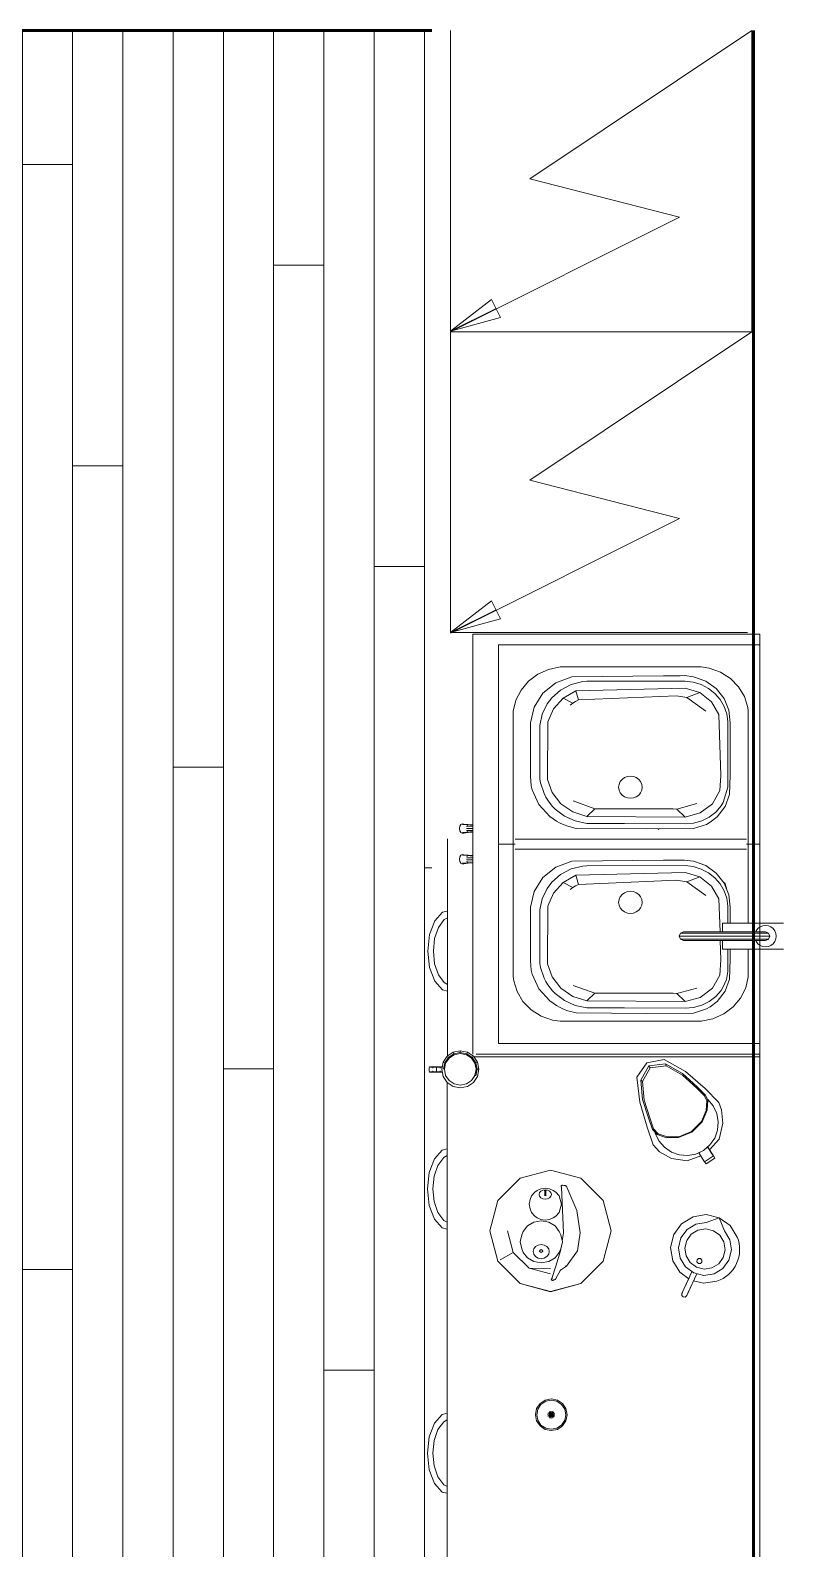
# Model space of a CAD drawing. Header units: millimetres. Extents: x 653176 to 972033, y 753746 to 925850.
# Drawn here: x 776876 to 778375, y 765245 to 768268 of the extents above; entities that cross this region are included whole.
import ezdxf

# ---------------------------------------------------------------- set-up
doc = ezdxf.new("R2010")
doc.units = ezdxf.units.MM
doc.header["$LTSCALE"] = 10
for name, color, linetype, lineweight in [('!обводка помещений', 10, 'Continuous', 20), ('wall', 95, 'Continuous', 60), ('Y-DOOR', 3, 'Continuous', 0)]:
    doc.layers.add(name, color=color, linetype=linetype, lineweight=lineweight)

msp = doc.modelspace()

# ---------------------------------------------------------------- hatches: boundary and pattern name
at = {"layer": 'Y-DOOR', "lineweight": 5}
h = msp.add_hatch(dxfattribs=at)
h.set_pattern_fill('WOODS_BOARD', color=256, scale=100, angle=90, pattern_type=2)
h.set_pattern_definition([(90, (-40, 2e-15), (-100, 6e-15), []), (180, (-40, 2e-15), (-400, -400), [100, -1400]), (180, (-240, 600), (-400, -400), [100, -1400])])
h.paths.add_polyline_path([(776325.4, 770817.6), (768075.7, 770817.6), (768075.4, 762517.6), (768415.4, 762517.6), (768415.4, 762187.6), (772595.4, 762187.6), (772595.4, 762517.6), (773475.4, 762517.6), (773475.4, 762767.6), (773975.4, 762767.6), (773975.4, 762517.6), (777175.4, 762517.6), (777175.4, 762767.6), (777675.4, 762767.6), (777675.4, 768267.6), (776325.4, 768267.6)])
h.paths.add_polyline_path([(770741.4, 769213, -0.058434), (770743.1, 769227.2), (770743.1, 769309), (770877.4, 769309), (770875.2, 769500.6), (773179.9, 769500.6), (773179.9, 769245.3, -0.098279), (773189.2, 769198.5), (773189.2, 768450.5, -0.140371), (773179.9, 768418.1), (773179.9, 768360.5, -0.140371), (773189.2, 768328.1), (773189.2, 767736.5), (773189.2, 767430.5, -0.140371), (773179.9, 767398.1), (773179.9, 767340.5, -0.140371), (773189.2, 767308.1), (773189.2, 766961.3), (773189.2, 766315.4, -0.098279), (773179.9, 766268.6), (773179.9, 766064.6), (772960.1, 766064.6, -0.218972), (772913.6, 766043.2), (772087.5, 766043.2, -0.218972), (772041.1, 766064.6), (771966.6, 766064.6), (771966.6, 766336, -0.054621), (771965.1, 766349.3), (771965.1, 766961.3), (771965.1, 767308.1, -0.054621), (771966.6, 767321.3), (771966.6, 767417.2, -0.054621), (771965.1, 767430.5), (771965.1, 767736.5), (771965.1, 768328.1, -0.054621), (771966.6, 768341.4), (771966.6, 768398.1), (771916.3, 768398.1, -0.13642), (771884.7, 768389.3), (771065.3, 768389.3, -0.13642), (771033.7, 768398.1), (770743.1, 768398.1), (770743.1, 768494.6, -0.058434), (770741.4, 768508.7)], flags=16)
h.paths.add_polyline_path([(771436.4, 767164.2, -1), (770029.2, 767164.2, -1)], flags=16)
h.paths.add_polyline_path([(771948.9, 769409.5, -0.414214), (772010.1, 769470.7), (772913.6, 769470.7, -0.414214), (772974.8, 769409.5), (772974.8, 769332.3, -0.015524), (772974.5, 769320.9, -0.182824), (772921, 769202.5), (772908.5, 769190, 0.198912), (772822, 769225.9), (772003.6, 769225.9, -0.414214), (771948.9, 769292.9)], flags=0)
h.paths.add_polyline_path([(771948.9, 769292.9, -0.05068), (771948.9, 769280.6)], flags=0)
h.paths.add_polyline_path([(773215.4, 769465.7), (773975.4, 769465.7), (773975.4, 766397.6), (773215.4, 766397.6)], flags=16)
h.paths.add_polyline_path([(770200.5, 764788.5), (772998.3, 764788.5), (772998.3, 762838.5), (770200.5, 762838.5)], flags=16)

# ---------------------------------------------------------------- linework, layer by layer
at = {"layer": '!обводка помещений', "lineweight": 13}
for p, q in [((777712.4, 767668.5), (777712.4, 768267.6)), ((777712.4, 767667.6), (778315.4, 767667.6)), ((777712.4, 767068.5), (777712.4, 767667.6)), ((777712.4, 767068.5), (778303.6, 767068.5)), ((777756.9, 767065.3), (778327.8, 767065.3)), ((777756.9, 767065.3), (777756.9, 766229.3)), ((777808.1, 766647.2), (777808.1, 767044.2)), ((777808.1, 767044.2), (777808.1, 766637.2)), ((777808.1, 767044.2), (778327.8, 767044.2)), ((778327.8, 766489.8), (778327.8, 767065.3)), ((778327.8, 763510.1), (778327.8, 767065.3)), ((777867.5, 766971.6), (777886.1, 766985.6)), ((777886.1, 766985.6), (777907.6, 766995.2)), ((777907.6, 766995.2), (777930.9, 767000.1)), ((777953.9, 766980.5), (777922.3, 766968.6)), ((777930.9, 767000.1), (778211.5, 767000.1)), ((778136.3, 766982.7), (777953.9, 766980.5)), ((778169.4, 766982.7), (778136.3, 766982.7)), ((778178.2, 766982.8), (778169.4, 766982.7)), ((778195.7, 766980.7), (778178.2, 766982.8)), ((778220.3, 766971.9), (778195.7, 766980.7)), ((778211.5, 767000.1), (778227.3, 766997.6)), ((778227.3, 766997.6), (778249.7, 766989.8)), ((778249.7, 766989.8), (778269.5, 766977.2)), ((777842.5, 766933.8), (777852.7, 766954)), ((777852.7, 766954), (777867.5, 766971.6)), ((777922.3, 766968.6), (777896.4, 766947.8)), ((777931.5, 766954.2), (777913.9, 766938.9)), ((777952.7, 766965.2), (777931.5, 766954.2)), ((777961.8, 766952.7), (777936.4, 766938.2)), ((777975.9, 766970.9), (777952.7, 766965.2)), ((778179.4, 766958.2), (777961.8, 766952.7)), ((777967.2, 766934.5), (777961.8, 766952.7)), ((777983.9, 766971.7), (777975.9, 766970.9)), ((778179.1, 766971.8), (777983.9, 766971.7)), ((778195.6, 766969.8), (778179.1, 766971.8)), ((778179.4, 766958.2), (778208.4, 766949.3)), ((778208.4, 766949.3), (778182.7, 766939.2)), ((778211.3, 766965), (778195.6, 766969.8)), ((778208.4, 766949.3), (778232, 766930.9)), ((778225.9, 766957.4), (778211.3, 766965)), ((778241.4, 766956.9), (778220.3, 766971.9)), ((778238.6, 766947.5), (778225.9, 766957.4)), ((778257.2, 766937.1), (778241.4, 766956.9)), ((778269.5, 766977.2), (778285.8, 766960.7)), ((778285.8, 766960.7), (778297.5, 766941)), ((777837.3, 766911.8), (777842.5, 766933.8)), ((777878.9, 766920.3), (777871.5, 766889)), ((777896.4, 766947.8), (777878.9, 766920.3)), ((777904.5, 766926.6), (777894.7, 766905.9)), ((777913.9, 766938.9), (777904.5, 766926.6)), ((777936.4, 766938.2), (777917.2, 766916.9)), ((777936.4, 766938.2), (777955.7, 766928)), ((777955.7, 766928), (777950.4, 766924.1)), ((777955.7, 766928), (777961.3, 766931.5)), ((777961.3, 766931.5), (777967.2, 766934.5)), ((778162.4, 766942.6), (777967.2, 766934.5)), ((778182.7, 766939.2), (778162.4, 766942.6)), ((778182.7, 766939.2), (778220.8, 766912.3)), ((778232, 766930.9), (778246.7, 766905.6)), ((778249.1, 766935.4), (778238.6, 766947.5)), ((778257.2, 766921.7), (778249.1, 766935.4)), ((778266.6, 766913.8), (778257.2, 766937.1)), ((778262.3, 766906.9), (778257.2, 766921.7)), ((778297.5, 766941), (778304.1, 766919.3)), ((778304.1, 766919.3), (778305.1, 766911.8)), ((777837.3, 766660.7), (777837.3, 766911.8)), ((777871.5, 766889), (777871.5, 766782.6)), ((777894.7, 766905.9), (777890.4, 766883.5)), ((777906.2, 766891), (777905.2, 766776.3)), ((777917.2, 766916.9), (777906.2, 766891)), ((778246.7, 766905.6), (778250.6, 766783.9)), ((778264.4, 766891.4), (778262.3, 766906.9)), ((778264.3, 766776.7), (778264.4, 766891.4)), ((778268.7, 766889), (778266.6, 766913.8)), ((778268.7, 766784.7), (778268.7, 766889)), ((778305.1, 766911.8), (778305.1, 766647.2)), ((777890.4, 766883.5), (777890.4, 766776.7)), ((777871.5, 766782.6), (777872.7, 766763.3)), ((777890.4, 766776.7), (777891.6, 766769.3)), ((777891.6, 766769.3), (777898.5, 766747.9)), ((777905.2, 766776.3), (777914.8, 766750.2)), ((778050.1, 766771.8), (778047.8, 766766.4)), ((778053.9, 766776.3), (778050.1, 766771.8)), ((778058.7, 766779.8), (778053.9, 766776.3)), ((778064.4, 766782.1), (778058.7, 766779.8)), ((778070.4, 766782.8), (778064.4, 766782.1)), ((778076.5, 766782.1), (778070.4, 766782.8)), ((778082.1, 766779.8), (778076.5, 766782.1)), ((778087, 766776.3), (778082.1, 766779.8)), ((778090.7, 766771.8), (778087, 766776.3)), ((778093, 766766.4), (778090.7, 766771.8)), ((778250.6, 766783.9), (778248.1, 766753.9)), ((778264.6, 766760.8), (778264.3, 766776.7)), ((778267.9, 766745.9), (778268.7, 766784.7)), ((777872.7, 766763.3), (777874.6, 766755.6)), ((777874.6, 766755.6), (777887.9, 766726.5)), ((777898.5, 766747.9), (777901.9, 766741.1)), ((777901.9, 766741.1), (777905.9, 766734.6)), ((777914.8, 766750.2), (777932.2, 766727.9)), ((778047.8, 766766.4), (778047, 766760.7)), ((778047, 766760.7), (778047.8, 766755)), ((778047.8, 766755), (778050.1, 766749.7)), ((778050.1, 766749.7), (778053.9, 766745.1)), ((778053.9, 766745.1), (778058.7, 766741.6)), ((778058.7, 766741.6), (778064.4, 766739.4)), ((778064.4, 766739.4), (778070.4, 766738.6)), ((778070.4, 766738.6), (778076.5, 766739.4)), ((778076.5, 766739.4), (778082.1, 766741.6)), ((778082.1, 766741.6), (778087, 766745.1)), ((778087, 766745.1), (778090.7, 766749.7)), ((778090.7, 766749.7), (778093, 766755)), ((778093.8, 766760.7), (778093, 766766.4)), ((778093, 766755), (778093.8, 766760.7)), ((778248.1, 766753.9), (778233.6, 766727.9)), ((778255.3, 766730.4), (778264.6, 766760.8)), ((778259.1, 766722), (778267.9, 766745.9)), ((777887.9, 766726.5), (777909.8, 766702.5)), ((777905.9, 766734.6), (777910.4, 766728.4)), ((777910.4, 766728.4), (777915.3, 766722.6)), ((777915.3, 766722.6), (777920.7, 766717.1)), ((777920.7, 766717.1), (777939.3, 766703.1)), ((777932.2, 766727.9), (777955.8, 766711.5)), ((777955.8, 766711.5), (777983.5, 766702.5)), ((777999.4, 766717.7), (777956.6, 766733.3)), ((777983.5, 766702.5), (777999.4, 766717.7)), ((777999.4, 766717.7), (778155.4, 766717.7)), ((778155.4, 766717.7), (778162.5, 766717.2)), ((778162.5, 766717.2), (778202.5, 766728.1)), ((778179.6, 766701.2), (778162.5, 766717.2)), ((778209.5, 766709.4), (778179.6, 766701.2)), ((778233.6, 766727.9), (778209.5, 766709.4)), ((778227.3, 766701.1), (778240.3, 766711.2)), ((778240.3, 766711.2), (778251, 766723.5)), ((778243.2, 766701.6), (778259.1, 766722)), ((778251, 766723.5), (778255.3, 766730.4)), ((777730.1, 766678.4), (777730.8, 766683)), ((777730.8, 766673.8), (777730.1, 766678.4)), ((777730.8, 766683), (777732.9, 766686.4)), ((777732.9, 766686.4), (777735.7, 766687.6)), ((777735.7, 766687.6), (777738.8, 766687.4)), ((777745.9, 766685.6), (777736.3, 766686.2)), ((777738.8, 766687.4), (777747.7, 766686.7)), ((777744.1, 766678.4), (777756.9, 766678.4)), ((777744.6, 766682.5), (777745.9, 766685.6)), ((777756.9, 766682), (777744.6, 766682.5)), ((777747.7, 766686.7), (777745.9, 766685.6)), ((777745.9, 766685.6), (777756.9, 766684.7)), ((777747.7, 766686.7), (777756.9, 766685.8)), ((777909.8, 766702.5), (777923.4, 766693.1)), ((777916.7, 766697.7), (777916.8, 766697.6)), ((777923.4, 766693.1), (777930.7, 766689.1)), ((777930.7, 766689.1), (777938.3, 766685.7)), ((777938.3, 766685.7), (777946.2, 766682.8)), ((777939.3, 766703.1), (777960.7, 766693.5)), ((777946.2, 766682.8), (777962.4, 766678.7)), ((777960.7, 766693.5), (777983.9, 766688.6)), ((777962.4, 766678.7), (778103.2, 766677.6)), ((777983.5, 766702.5), (778179.6, 766701.2)), ((777983.9, 766688.6), (778058.4, 766688.6)), ((778058.4, 766688.6), (778179.3, 766688)), ((778103.2, 766677.6), (778196.2, 766678.3)), ((778127.9, 766677.8), (778125.5, 766676.8)), ((778179.3, 766688), (778196.1, 766689.3)), ((778196.1, 766689.3), (778212.3, 766693.7)), ((778196.2, 766678.3), (778221.6, 766686.6)), ((778212.3, 766693.7), (778227.3, 766701.1)), ((778221.6, 766686.6), (778229.4, 766690.9)), ((778229.4, 766690.9), (778243.2, 766701.6)), ((777706.6, 766225.5), (777706.6, 766658.2)), ((777732.9, 766670.5), (777730.8, 766673.8)), ((777735.7, 766669.2), (777732.9, 766670.5)), ((777738.8, 766669.5), (777735.7, 766669.2)), ((777745.9, 766671.3), (777736.3, 766670.7)), ((777747.7, 766670.2), (777738.8, 766669.5)), ((777756.9, 766674.8), (777744.6, 766674.3)), ((777744.6, 766674.3), (777745.9, 766671.3)), ((777745.9, 766671.3), (777756.9, 766672.2)), ((777747.7, 766670.2), (777745.9, 766671.3)), ((777756.9, 766671.1), (777747.7, 766670.2)), ((777808.1, 766657.1), (777808.1, 766250.1)), ((777808.1, 766647.6), (777840.8, 766647.6)), ((777808.1, 766250.1), (777808.1, 766647.6)), ((777837.3, 766647.2), (777837.3, 766660.7)), ((777837.3, 766647.6), (777837.3, 766382.9)), ((777840.8, 766657.1), (778301.6, 766657.1)), ((778301.6, 766647.6), (778305.1, 766647.6)), ((778305.1, 766647.2), (778301.6, 766647.2)), ((778305.1, 766647.6), (778305.1, 766634)), ((778305.1, 766647.2), (778327.8, 766647.2)), ((777730.1, 766617.4), (777730.8, 766622)), ((777730.8, 766612.8), (777730.1, 766617.4)), ((777730.8, 766622), (777732.9, 766625.3)), ((777732.9, 766625.3), (777735.7, 766626.6)), ((777735.7, 766626.6), (777738.8, 766626.3)), ((777745.9, 766624.5), (777736.3, 766625.1)), ((777738.8, 766626.3), (777747.7, 766625.6)), ((777744.1, 766617.4), (777756.9, 766617.4)), ((777744.6, 766621.5), (777745.9, 766624.5)), ((777756.9, 766621), (777744.6, 766621.5)), ((777747.7, 766625.6), (777745.9, 766624.5)), ((777745.9, 766624.5), (777756.9, 766623.7)), ((777747.7, 766625.6), (777756.9, 766624.7)), ((777840.8, 766637.2), (778301.6, 766637.2)), ((778305.1, 766634), (778305.1, 766489.8)), ((777732.9, 766609.4), (777730.8, 766612.8)), ((777735.7, 766608.2), (777732.9, 766609.4)), ((777738.8, 766608.4), (777735.7, 766608.2)), ((777745.9, 766610.3), (777736.3, 766609.6)), ((777747.7, 766609.2), (777738.8, 766608.4)), ((777756.9, 766613.8), (777744.6, 766613.3)), ((777744.6, 766613.3), (777745.9, 766610.3)), ((777745.9, 766610.3), (777756.9, 766611.1)), ((777747.7, 766609.2), (777745.9, 766610.3)), ((777756.9, 766610), (777747.7, 766609.2)), ((777922.3, 766601.3), (777896.4, 766580.6)), ((777931.5, 766587), (777913.9, 766571.6)), ((777953.9, 766613.2), (777922.3, 766601.3)), ((777952.7, 766597.9), (777931.5, 766587)), ((777975.9, 766603.7), (777952.7, 766597.9)), ((778136.3, 766615.4), (777953.9, 766613.2)), ((778179.4, 766591), (777961.8, 766585.4)), ((777983.9, 766604.4), (777975.9, 766603.7)), ((778179.1, 766604.5), (777983.9, 766604.4)), ((778169.4, 766615.4), (778136.3, 766615.4)), ((778178.2, 766615.5), (778169.4, 766615.4)), ((778195.7, 766613.4), (778178.2, 766615.5)), ((778195.6, 766602.5), (778179.1, 766604.5)), ((778179.4, 766591), (778208.4, 766582)), ((778211.3, 766597.7), (778195.6, 766602.5)), ((778220.3, 766604.6), (778195.7, 766613.4)), ((778225.9, 766590.1), (778211.3, 766597.7)), ((778241.4, 766589.7), (778220.3, 766604.6)), ((778238.6, 766580.2), (778225.9, 766590.1)), ((778257.2, 766569.8), (778241.4, 766589.7)), ((777896.4, 766580.6), (777878.9, 766553.1)), ((777904.5, 766559.3), (777894.7, 766538.6)), ((777913.9, 766571.6), (777904.5, 766559.3)), ((777936.4, 766571), (777917.2, 766549.7)), ((777961.8, 766585.4), (777936.4, 766571)), ((777936.4, 766571), (777955.7, 766560.7)), ((777955.7, 766560.7), (777950.4, 766556.8)), ((777955.7, 766560.7), (777961.3, 766564.2)), ((777961.3, 766564.2), (777967.2, 766567.2)), ((777967.2, 766567.2), (777961.8, 766585.4)), ((778162.4, 766575.3), (777967.2, 766567.2)), ((778182.7, 766572), (778162.4, 766575.3)), ((778208.4, 766582), (778182.7, 766572)), ((778182.7, 766572), (778220.8, 766545)), ((778208.4, 766582), (778232, 766563.7)), ((778232, 766563.7), (778246.7, 766538.4)), ((778249.1, 766568.2), (778238.6, 766580.2)), ((778257.2, 766554.4), (778249.1, 766568.2)), ((778256.2, 766571), (778258.2, 766570)), ((778258.2, 766570), (778256.8, 766570.4)), ((778266.6, 766546.5), (778257.2, 766569.8)), ((778258.2, 766570), (778258.7, 766568.6)), ((778258.7, 766568.6), (778260.5, 766563.7)), ((778260.5, 766563.7), (778260.8, 766562.4)), ((778261.9, 766558.2), (778260.8, 766562.4)), ((778260.8, 766562.4), (778261.5, 766559.7)), ((778261.5, 766559.7), (778261.9, 766558.2)), ((777878.9, 766553.1), (777871.5, 766521.8)), ((777894.7, 766538.6), (777890.4, 766516.3)), ((777917.2, 766549.7), (777906.2, 766523.7)), ((778047.8, 766537.1), (778047, 766531.4)), ((778047, 766531.4), (778047.8, 766525.7)), ((778050.1, 766542.5), (778047.8, 766537.1)), ((778047.8, 766525.7), (778050.1, 766520.4)), ((778053.9, 766547), (778050.1, 766542.5)), ((778058.7, 766550.6), (778053.9, 766547)), ((778064.4, 766552.8), (778058.7, 766550.6)), ((778070.4, 766553.5), (778064.4, 766552.8)), ((778076.5, 766552.8), (778070.4, 766553.5)), ((778082.1, 766550.6), (778076.5, 766552.8)), ((778087, 766547), (778082.1, 766550.6)), ((778090.7, 766542.5), (778087, 766547)), ((778093, 766537.1), (778090.7, 766542.5)), ((778090.7, 766520.4), (778093, 766525.7)), ((778093.8, 766531.4), (778093, 766537.1)), ((778093, 766525.7), (778093.8, 766531.4)), ((778246.7, 766538.4), (778248.8, 766472.7)), ((778262.3, 766539.6), (778257.2, 766554.4)), ((778264.4, 766524.1), (778262.3, 766539.6)), ((778268.7, 766521.8), (778266.6, 766546.5)), ((777696.2, 766511.6), (777681.1, 766494.4)), ((777699.5, 766497), (777688.2, 766481.3)), ((777696.2, 766511.6), (777706.6, 766514.2)), ((777706.6, 766500.6), (777699.5, 766497)), ((777871.5, 766521.8), (777871.5, 766415.3)), ((777890.4, 766516.3), (777890.4, 766409.5)), ((777906.2, 766523.7), (777905.2, 766409)), ((778050.1, 766520.4), (778053.9, 766515.8)), ((778053.9, 766515.8), (778058.7, 766512.3)), ((778058.7, 766512.3), (778064.4, 766510.1)), ((778064.4, 766510.1), (778070.4, 766509.3)), ((778070.4, 766509.3), (778076.5, 766510.1)), ((778076.5, 766510.1), (778082.1, 766512.3)), ((778082.1, 766512.3), (778087, 766515.8)), ((778087, 766515.8), (778090.7, 766520.4)), ((778264.4, 766489.8), (778264.4, 766524.1)), ((778268.7, 766489.8), (778268.7, 766521.8)), ((777670.7, 766467.2), (777667, 766434.4)), ((777681.1, 766494.4), (777670.7, 766467.2)), ((777688.2, 766481.3), (777680.8, 766459.5)), ((778170, 766470.2), (778167.5, 766464.1)), ((778170, 766470.2), (778176, 766472.7)), ((778183.1, 766470.2), (778170, 766470.2)), ((778176, 766472.7), (778188.2, 766472.7)), ((778192.9, 766470.2), (778183.1, 766470.2)), ((778188.2, 766472.7), (778197.3, 766472.7)), ((778218.6, 766470.2), (778192.9, 766470.2)), ((778197.3, 766472.7), (778221.3, 766472.7)), ((778233.7, 766470.2), (778218.6, 766470.2)), ((778221.3, 766472.7), (778235.4, 766472.7)), ((778249.6, 766470.2), (778233.7, 766470.2)), ((778235.4, 766472.7), (778250.2, 766472.7)), ((778265.8, 766470.2), (778249.6, 766470.2)), ((778250.2, 766472.7), (778265.3, 766472.7)), ((778253.9, 766489), (778253.9, 766489.8)), ((778253.9, 766489.8), (778375.4, 766489.8)), ((778253.9, 766486.4), (778253.9, 766489)), ((778253.9, 766482.3), (778253.9, 766486.4)), ((778253.9, 766477), (778253.9, 766482.3)), ((778253.9, 766472.7), (778253.9, 766477)), ((778265.3, 766472.7), (778280.1, 766472.7)), ((778281.7, 766470.2), (778265.8, 766470.2)), ((778280.1, 766472.7), (778294.1, 766472.7)), ((778296.8, 766470.2), (778281.7, 766470.2)), ((778294.1, 766472.7), (778307, 766472.7)), ((778310.6, 766470.2), (778296.8, 766470.2)), ((778307, 766472.7), (778318.1, 766472.7)), ((778322.6, 766470.2), (778310.6, 766470.2)), ((778318.1, 766472.7), (778339.4, 766472.7)), ((778320.9, 766474.9), (778320, 766472.7)), ((778324.3, 766479.3), (778320.9, 766474.9)), ((778345.5, 766470.2), (778322.6, 766470.2)), ((778328.7, 766482.7), (778324.3, 766479.3)), ((778333.9, 766484.8), (778328.7, 766482.7)), ((778339.4, 766485.6), (778333.9, 766484.8)), ((778345, 766484.8), (778339.4, 766485.6)), ((778339.4, 766472.7), (778345.5, 766470.2)), ((778339.4, 766472.7), (778342.6, 766471.4)), ((778350.1, 766482.7), (778345, 766484.8)), ((778348, 766464.2), (778345.5, 766470.2)), ((778345.5, 766470.2), (778346.7, 766467.2)), ((778354.6, 766479.3), (778350.1, 766482.7)), ((778358, 766474.9), (778354.6, 766479.3)), ((778360.1, 766469.7), (778358, 766474.9)), ((778360.8, 766464.2), (778360.1, 766469.7)), ((777680.8, 766459.5), (777678.3, 766434.4)), ((778167.5, 766464.1), (778170, 766458.1)), ((778167.5, 766464.1), (778181, 766464.1)), ((778170, 766458.1), (778176, 766455.6)), ((778170, 766458.1), (778183.1, 766458.1)), ((778176, 766455.6), (778197.3, 766455.6)), ((778181, 766464.1), (778191, 766464.1)), ((778183.1, 766458.1), (778192.9, 766458.1)), ((778191, 766464.1), (778217.5, 766464.1)), ((778192.9, 766458.1), (778218.6, 766458.1)), ((778197.3, 766455.6), (778208.5, 766455.6)), ((778208.5, 766455.6), (778235.4, 766455.6)), ((778217.5, 766464.1), (778233, 766464.1)), ((778218.6, 766458.1), (778233.7, 766458.1)), ((778233, 766464.1), (778249.4, 766464.1)), ((778233.7, 766458.1), (778249.6, 766458.1)), ((778235.4, 766455.6), (778250.2, 766455.6)), ((778249.3, 766455.6), (778250.6, 766416.7)), ((778249.4, 766464.1), (778266, 766464.2)), ((778249.6, 766458.1), (778265.8, 766458.1)), ((778250.2, 766455.6), (778265.3, 766455.6)), ((778253.9, 766455.6), (778253.9, 766439.4)), ((778253.9, 766439.4), (778253.9, 766438.5)), ((778253.9, 766438.5), (778375.4, 766438.5)), ((778264.3, 766409.5), (778264.3, 766438.5)), ((778265.3, 766455.6), (778280.1, 766455.6)), ((778265.8, 766458.1), (778281.7, 766458.1)), ((778266, 766464.2), (778282.4, 766464.2)), ((778268.7, 766417.4), (778268.7, 766438.5)), ((778280.1, 766455.6), (778307, 766455.6)), ((778281.7, 766458.1), (778296.8, 766458.1)), ((778282.4, 766464.2), (778298, 766464.2)), ((778296.8, 766458.1), (778310.6, 766458.1)), ((778298, 766464.2), (778312.1, 766464.2)), ((778305.1, 766382.9), (778305.1, 766438.5)), ((778307, 766455.6), (778318.1, 766455.6)), ((778310.6, 766458.1), (778322.6, 766458.1)), ((778312.1, 766464.2), (778324.4, 766464.2)), ((778318.1, 766455.6), (778339.4, 766455.6)), ((778320, 766455.6), (778320.9, 766453.5)), ((778320.9, 766453.5), (778324.3, 766449.1)), ((778322.6, 766458.1), (778345.5, 766458.1)), ((778324.3, 766449.1), (778328.7, 766445.7)), ((778324.4, 766464.2), (778348, 766464.2)), ((778327.8, 766438.5), (778327.8, 766224)), ((778328.7, 766445.7), (778333.9, 766443.5)), ((778333.9, 766443.5), (778339.4, 766442.8)), ((778339.4, 766455.6), (778345.5, 766458.1)), ((778339.4, 766442.8), (778345, 766443.5)), ((778345.5, 766458.1), (778343, 766457.1)), ((778345, 766443.5), (778350.1, 766445.7)), ((778345.5, 766458.1), (778348, 766464.2)), ((778348, 766464.2), (778346.7, 766461)), ((778350.1, 766445.7), (778354.6, 766449.1)), ((778354.6, 766449.1), (778358, 766453.5)), ((778358, 766453.5), (778360.1, 766458.6)), ((778360.1, 766458.6), (778360.8, 766464.2)), ((777667, 766434.4), (777670.7, 766401.5)), ((777678.3, 766434.4), (777680.8, 766409.3)), ((777680.8, 766409.3), (777688.2, 766387.4)), ((777871.5, 766415.3), (777872.7, 766396.1)), ((777890.4, 766409.5), (777891.6, 766402)), ((777905.2, 766409), (777914.8, 766382.9)), ((778250.6, 766416.7), (778248.1, 766386.7)), ((778264.6, 766393.5), (778264.3, 766409.5)), ((778267.9, 766378.7), (778268.7, 766417.4)), ((777670.7, 766401.5), (777681.1, 766374.3)), ((777681.1, 766374.3), (777696.2, 766357.2)), ((777688.2, 766387.4), (777699.5, 766371.8)), ((777837.3, 766382.9), (777838.3, 766375.4)), ((777838.3, 766375.4), (777844.9, 766353.8)), ((777872.7, 766396.1), (777874.6, 766388.3)), ((777874.6, 766388.3), (777887.9, 766359.2)), ((777891.6, 766402), (777898.5, 766380.6)), ((777898.5, 766380.6), (777901.9, 766373.9)), ((777914.8, 766382.9), (777932.2, 766360.7)), ((778248.1, 766386.7), (778233.6, 766360.6)), ((778255.3, 766363.1), (778261.6, 766377.9)), ((778259.1, 766354.7), (778267.9, 766378.7)), ((778261.6, 766377.9), (778264.6, 766393.5)), ((778299.9, 766361), (778305.1, 766382.9)), ((777696.2, 766357.2), (777706.6, 766354.5)), ((777699.5, 766371.8), (777706.6, 766368.2)), ((777844.9, 766353.8), (777856.6, 766334.1)), ((777887.9, 766359.2), (777909.8, 766335.2)), ((777901.9, 766373.9), (777905.9, 766367.4)), ((777905.9, 766367.4), (777910.4, 766361.2)), ((777910.4, 766361.2), (777915.3, 766355.3)), ((777915.3, 766355.3), (777920.7, 766349.8)), ((777920.7, 766349.8), (777939.3, 766335.9)), ((777932.2, 766360.7), (777955.8, 766344.3)), ((777955.8, 766344.3), (777983.5, 766335.2)), ((777999.4, 766350.4), (777956.6, 766366.1)), ((777983.5, 766335.2), (777999.4, 766350.4)), ((777999.4, 766350.4), (778155.4, 766350.4)), ((778155.4, 766350.4), (778162.5, 766349.9)), ((778162.5, 766349.9), (778202.5, 766360.9)), ((778179.6, 766333.9), (778162.5, 766349.9)), ((778233.6, 766360.6), (778209.5, 766342.1)), ((778227.3, 766333.9), (778240.3, 766343.9)), ((778240.3, 766343.9), (778251, 766356.2)), ((778243.2, 766334.3), (778259.1, 766354.7)), ((778251, 766356.2), (778255.3, 766363.1)), ((778289.7, 766340.7), (778299.9, 766361)), ((777856.6, 766334.1), (777872.8, 766317.6)), ((777872.8, 766317.6), (777892.7, 766305)), ((777909.8, 766335.2), (777923.4, 766325.8)), ((777923.4, 766325.8), (777930.7, 766321.8)), ((777930.7, 766321.8), (777938.3, 766318.4)), ((777938.3, 766318.4), (777946.2, 766315.5)), ((777939.3, 766335.9), (777960.7, 766326.2)), ((777946.2, 766315.5), (777962.4, 766311.5)), ((777960.7, 766326.2), (777983.9, 766321.3)), ((777983.5, 766335.2), (778179.6, 766333.9)), ((777983.9, 766321.3), (778058.4, 766321.3)), ((778058.4, 766321.3), (778179.3, 766320.7)), ((778179.3, 766320.7), (778196.1, 766322)), ((778209.5, 766342.1), (778179.6, 766333.9)), ((778196.1, 766322), (778212.3, 766326.4)), ((778196.2, 766311.1), (778221.6, 766319.3)), ((778212.3, 766326.4), (778227.3, 766333.9)), ((778221.6, 766319.3), (778229.4, 766323.7)), ((778229.4, 766323.7), (778243.2, 766334.3)), ((778256.2, 766309.2), (778274.9, 766323.2)), ((778274.9, 766323.2), (778289.7, 766340.7)), ((777892.7, 766305), (777915.1, 766297.1)), ((777915.1, 766297.1), (777930.9, 766294.7)), ((777930.9, 766294.7), (778211.5, 766294.7)), ((777962.4, 766311.5), (778103.2, 766310.3)), ((778103.2, 766310.3), (778196.2, 766311.1)), ((778211.5, 766294.7), (778234.8, 766299.5)), ((778234.8, 766299.5), (778256.2, 766309.2)), ((777697.8, 766213.1), (777705.8, 766225)), ((777705.8, 766225), (777717.8, 766233)), ((777708.1, 766222.8), (777706.9, 766224)), ((777708.1, 766222.8), (777719, 766230.1)), ((777719.8, 766228.1), (777709.5, 766221.3)), ((777717.8, 766233), (777731.9, 766235.8)), ((777719, 766230.1), (777718.3, 766231.6)), ((777719, 766230.1), (777731.9, 766232.6)), ((777731.9, 766230.5), (777719.8, 766228.1)), ((777731.9, 766235.8), (777746, 766233)), ((777731.9, 766232.6), (777731.9, 766234.3)), ((777731.9, 766232.6), (777744.7, 766230.1)), ((777743.9, 766228.1), (777731.9, 766230.5)), ((777754.2, 766221.3), (777743.9, 766228.1)), ((777744.7, 766230.1), (777745.4, 766231.6)), ((777744.7, 766230.1), (777755.7, 766222.8)), ((777746, 766233), (777757.9, 766225)), ((777755.7, 766222.8), (777756.8, 766224)), ((777757.9, 766225), (777765.9, 766213.1)), ((777758.6, 766224), (778327.8, 766224)), ((777763.4, 766229.3), (778327.8, 766229.3)), ((777808.1, 766250.1), (778327.8, 766250.1)), ((777670.1, 766201.4), (777669.9, 766198.8)), ((777669.9, 766198.8), (777670.1, 766196.2)), ((777670.5, 766203.4), (777670.1, 766201.4)), ((777670.1, 766196.2), (777670.5, 766194.2)), ((777671.2, 766204.1), (777670.5, 766203.4)), ((777670.5, 766194.2), (777671.2, 766193.5)), ((777673, 766204.1), (777671.2, 766204.1)), ((777671.2, 766193.5), (777677.8, 766193.5)), ((777672.4, 766203.4), (777677.4, 766203.4)), ((777677.4, 766194.2), (777672.4, 766194.2)), ((777677.8, 766204.1), (777673, 766204.1)), ((777677.4, 766203.4), (777677.2, 766201.4)), ((777677.2, 766196.2), (777677.4, 766194.2)), ((777677.4, 766203.4), (777677.8, 766204.1)), ((777684.3, 766203.4), (777677.4, 766203.4)), ((777677.4, 766194.2), (777684.3, 766194.2)), ((777677.8, 766193.5), (777677.4, 766194.2)), ((777677.8, 766204.1), (777684.3, 766204.1)), ((777684.3, 766193.5), (777677.8, 766193.5)), ((777690.9, 766204.1), (777684.3, 766204.1)), ((777684.3, 766204.1), (777684.3, 766203.4)), ((777684.3, 766203.4), (777691.3, 766203.4)), ((777684.3, 766194.2), (777684.3, 766203.4)), ((777691.3, 766194.2), (777684.3, 766194.2)), ((777684.3, 766194.2), (777684.3, 766193.5)), ((777684.3, 766193.5), (777690.9, 766193.5)), ((777690.9, 766204.1), (777696, 766204.1)), ((777691.3, 766203.4), (777690.9, 766204.1)), ((777690.9, 766193.5), (777691.3, 766194.2)), ((777690.9, 766193.5), (777696.1, 766193.5)), ((777695.9, 766203.4), (777691.3, 766203.4)), ((777691.3, 766203.4), (777691.5, 766201.4)), ((777691.3, 766194.2), (777691.5, 766196.2)), ((777696, 766194.2), (777691.3, 766194.2)), ((777695, 766199), (777697.8, 766213.1)), ((777697.8, 766184.9), (777695, 766199)), ((777695, 766199), (777695.1, 766198.8)), ((777695.1, 766198.8), (777695.3, 766197.7)), ((777695.7, 766202.5), (777695.9, 766203.4)), ((777695.9, 766203.4), (777696, 766203.6)), ((777698.2, 766199), (777700.8, 766211.8)), ((777700.8, 766211.8), (777699.2, 766212.5)), ((777702.7, 766211), (777700.3, 766199)), ((777700.3, 766199), (777702.7, 766186.9)), ((777700.8, 766211.8), (777708.1, 766222.8)), ((777709.5, 766221.3), (777702.7, 766211)), ((777761, 766211), (777754.2, 766221.3)), ((777755.7, 766222.8), (777763, 766211.8)), ((777763.4, 766199), (777761, 766211)), ((777761, 766186.9), (777763.4, 766199)), ((777763, 766211.8), (777764.5, 766212.5)), ((777765.5, 766199), (777763, 766211.8)), ((777763, 766186.1), (777765.5, 766199)), ((777765.5, 766199), (777767.2, 766199)), ((777765.9, 766213.1), (777768.7, 766199)), ((777768.7, 766199), (777765.9, 766184.9)), ((778083.5, 766183.5), (778102.8, 766211.9)), ((778091.1, 766177.3), (778107.1, 766205.9)), ((778109.7, 766202.2), (778094.3, 766174.6)), ((778102.8, 766211.9), (778137.7, 766218.6)), ((778107.1, 766205.9), (778140.4, 766209.8)), ((778107.1, 766205.9), (778109.7, 766202.2)), ((778141.8, 766206), (778109.7, 766202.2)), ((778137.7, 766218.6), (778180.3, 766194.4)), ((778140.4, 766209.8), (778174.2, 766190.7)), ((778140.4, 766209.8), (778141.8, 766206)), ((778174.4, 766187.6), (778141.8, 766206)), ((778219.4, 766160.5), (778180.3, 766194.4)), ((777705.8, 766172.9), (777697.8, 766184.9)), ((777702.7, 766186.9), (777709.5, 766176.6)), ((777717.8, 766164.9), (777705.8, 766172.9)), ((777705.9, 765171.6), (777705.9, 766172.9)), ((777709.5, 766176.6), (777719.8, 766169.8)), ((777731.9, 766162.1), (777717.8, 766164.9)), ((777719.8, 766169.8), (777731.9, 766167.4)), ((777731.9, 766167.4), (777743.9, 766169.8)), ((777746, 766164.9), (777731.9, 766162.1)), ((777743.9, 766169.8), (777754.2, 766176.6)), ((777757.9, 766172.9), (777746, 766164.9)), ((777754.2, 766176.6), (777761, 766186.9)), ((777765.9, 766184.9), (777757.9, 766172.9)), ((778088.9, 766133.9), (778083.5, 766183.5)), ((778094.8, 766138.9), (778091.1, 766177.3)), ((778091.1, 766177.3), (778094.3, 766174.6)), ((778094.3, 766174.6), (778097.9, 766137.6)), ((778174.2, 766190.7), (778202.5, 766164.7)), ((778201.7, 766162.4), (778174.4, 766187.6)), ((778218.2, 766146), (778201.7, 766162.4)), ((778202.5, 766164.7), (778219.7, 766147.6)), ((778088.9, 766133.9), (778103.8, 766083.6)), ((778106.4, 766102.4), (778094.8, 766138.9)), ((778097.9, 766137.6), (778109.1, 766102.4)), ((778222.7, 766136.3), (778218.2, 766146)), ((778246.4, 766133), (778219.4, 766160.5)), ((778219.7, 766147.6), (778224.3, 766137.6)), ((778221.4, 766117.3), (778222.7, 766136.3)), ((778224.3, 766137.6), (778222.9, 766117.8)), ((778224.2, 766139.1), (778223.3, 766139.7)), ((778235, 766126.3), (778224.2, 766139.1)), ((778246.4, 766133), (778251.7, 766118.5)), ((778114.1, 766079.3), (778106.4, 766102.4)), ((778109.1, 766102.4), (778116.5, 766080.2)), ((778211.9, 766094.9), (778221.4, 766117.3)), ((778222.9, 766117.8), (778213.1, 766094.6)), ((778242.2, 766111.2), (778235, 766126.3)), ((778245.3, 766094.7), (778242.2, 766111.2)), ((778251.7, 766118.5), (778254.6, 766091.6)), ((778103.8, 766083.6), (778116, 766048.6)), ((778123.7, 766069.4), (778114.1, 766079.3)), ((778116.5, 766080.2), (778125.8, 766070.6)), ((778119.6, 766073.6), (778120, 766071.7)), ((778192.5, 766073.9), (778166.1, 766063.1)), ((778166.6, 766064.5), (778192, 766074.9)), ((778192, 766074.9), (778211.9, 766094.9)), ((778213.1, 766094.6), (778192.5, 766073.9)), ((778238.3, 766062.2), (778243.9, 766078)), ((778243.9, 766078), (778245.3, 766094.7)), ((778254.6, 766091.6), (778247, 766059.6)), ((778116, 766048.6), (778128.6, 766034.9)), ((778120, 766071.7), (778127.2, 766056.5)), ((778142.1, 766062.8), (778123.7, 766069.4)), ((778125.8, 766070.6), (778143.5, 766064.3)), ((778127.2, 766056.5), (778138.1, 766043.8)), ((778138.1, 766043.8), (778151.9, 766034.2)), ((778166.1, 766063.1), (778142.1, 766062.8)), ((778143.5, 766064.3), (778166.6, 766064.5)), ((778216, 766037.5), (778228.8, 766048.4)), ((778224.2, 766044.1), (778222.4, 766042.9)), ((778232.8, 766030.9), (778224.2, 766044.1)), ((778224.2, 766044.1), (778227.4, 766039.3)), ((778235.7, 766026.5), (778224.2, 766044.1)), ((778247, 766059.6), (778227.9, 766038.5)), ((778228.8, 766048.4), (778238.3, 766062.2)), ((777680.3, 766021), (777670, 765993.7)), ((777695.5, 766038.1), (777680.3, 766021)), ((777698.8, 766023.5), (777687.4, 766007.8)), ((777695.5, 766038.1), (777705.9, 766040.8)), ((777705.9, 766027.1), (777698.8, 766023.5)), ((778128.6, 766034.9), (778151.9, 766021.5)), ((778151.9, 766034.2), (778167.7, 766028.6)), ((778151.9, 766021.5), (778183.4, 766017)), ((778167.7, 766028.6), (778184.4, 766027.3)), ((778183.4, 766017), (778210.5, 766026.7)), ((778184.4, 766027.3), (778200.9, 766030.3)), ((778200.9, 766030.3), (778216, 766037.5)), ((778206.6, 766032.7), (778208.5, 766033.9)), ((778218, 766015), (778206.6, 766032.7)), ((778218, 766015), (778235.7, 766026.5)), ((778220.9, 766010.6), (778218, 766015)), ((778238.5, 766022), (778220.9, 766010.6)), ((778235.7, 766026.5), (778232.8, 766030.9)), ((778234.6, 766028.1), (778235.7, 766026.5)), ((778235.7, 766026.5), (778238.5, 766022)), ((777670, 765993.7), (777666.3, 765960.9)), ((777680.1, 765986), (777677.5, 765960.9)), ((777687.4, 766007.8), (777680.1, 765986)), ((777850.9, 765982.1), (777806.6, 765937.8)), ((777850.9, 765982), (777806.6, 765937.7)), ((777911.4, 765998.3), (777850.9, 765982.1)), ((777911.4, 765998.2), (777850.9, 765982)), ((777971.9, 765982.1), (777911.4, 765998.3)), ((777971.9, 765982), (777911.4, 765998.2)), ((778016.2, 765937.8), (777971.9, 765982.1)), ((778016.2, 765937.7), (777971.9, 765982)), ((777666.3, 765960.9), (777670, 765928)), ((777677.5, 765960.9), (777680.1, 765935.8)), ((777879.9, 765954.4), (777873.5, 765947.1)), ((777884.9, 765957.5), (777879.9, 765954.4)), ((777892.2, 765961.3), (777884.9, 765957.5)), ((777889.6, 765953.5), (777888.6, 765950)), ((777892.2, 765956.5), (777889.6, 765953.5)), ((777900.9, 765962.6), (777892.2, 765961.3)), ((777896.2, 765958.6), (777892.2, 765956.5)), ((777900.9, 765959.3), (777896.2, 765958.6)), ((777899.3, 765957.9), (777899.8, 765958.2)), ((777899.8, 765957.5), (777899.3, 765957.9)), ((777899.3, 765957.9), (777899.8, 765955.6)), ((777899.8, 765958.2), (777900.9, 765958.3)), ((777900.1, 765955.3), (777899.8, 765957.5)), ((777899.8, 765957.5), (777900.9, 765957.4)), ((777899.8, 765955.6), (777900, 765953.5)), ((777900, 765951.4), (777899.8, 765949.6)), ((777900, 765953.5), (777900, 765951.4)), ((777900.3, 765953.1), (777900.1, 765955.3)), ((777900.1, 765949), (777900.3, 765951.1)), ((777900.3, 765951.1), (777900.3, 765953.1)), ((777909.6, 765961.3), (777900.9, 765962.6)), ((777905.6, 765958.6), (777900.9, 765959.3)), ((777900.9, 765958.3), (777902.1, 765958.2)), ((777900.9, 765957.4), (777902.1, 765957.5)), ((777900.9, 765957.4), (777900.9, 765947)), ((777901.7, 765955.3), (777901.6, 765953.1)), ((777901.6, 765953.1), (777901.6, 765951.1)), ((777901.6, 765951.1), (777901.7, 765949)), ((777902.1, 765957.5), (777901.7, 765955.3)), ((777902.1, 765955.6), (777901.8, 765953.5)), ((777901.8, 765953.5), (777901.8, 765951.4)), ((777901.8, 765951.4), (777902.1, 765949.6)), ((777902.1, 765958.2), (777902.5, 765957.9)), ((777902.1, 765957.5), (777902.5, 765957.9)), ((777902.5, 765957.9), (777902.1, 765955.6)), ((777909.6, 765956.5), (777905.6, 765958.6)), ((777917, 765957.5), (777909.6, 765961.3)), ((777912.3, 765953.5), (777909.6, 765956.5)), ((777913.2, 765950), (777912.3, 765953.5)), ((777921.9, 765954.4), (777917, 765957.5)), ((777928.4, 765947.1), (777921.9, 765954.4)), ((777932.5, 765966.4), (777932.9, 765966.8)), ((777932.7, 765964.5), (777932.5, 765966.4)), ((777932.5, 765966.4), (777932.6, 765964.5)), ((777932.6, 765964.5), (777932.7, 765964.5)), ((777932.7, 765964.5), (777932.7, 765964.5)), ((777932.9, 765967), (777933.4, 765967.5)), ((777933.9, 765967.3), (777932.9, 765967)), ((777932.9, 765966.7), (777932.9, 765967)), ((777937, 765873.3), (777933, 765964.5)), ((777933.4, 765967.5), (777933.6, 765967.6)), ((777933.4, 765967.5), (777934.1, 765967.5)), ((777933.7, 765967.7), (777933.6, 765967.6)), ((777933.6, 765967.6), (777933.7, 765967.7)), ((777934.2, 765967.9), (777933.7, 765967.7)), ((777934.9, 765968.1), (777934.2, 765967.9)), ((777934.3, 765967.9), (777934.9, 765968.1)), ((777934.5, 765967.9), (777934.9, 765968.1)), ((777934.9, 765968.1), (777934.8, 765967.9)), ((777934.9, 765968.1), (777938.3, 765967.9)), ((777936.3, 765967.9), (777934.9, 765968.1)), ((777934.9, 765968.1), (777936.8, 765967.9)), ((777934.9, 765968.1), (777935.2, 765967.9)), ((777938.3, 765967.9), (777939.7, 765967.6)), ((777939.4, 765967.5), (777938.8, 765967.6)), ((777940.5, 765967.5), (777939.7, 765967.6)), ((777941, 765967.3), (777940.5, 765967.5)), ((777941.7, 765967.2), (777941, 765967.3)), ((777941.7, 765967.2), (777942.8, 765966.6)), ((777943.2, 765966.4), (777942.7, 765966.6)), ((777943.1, 765966.3), (777943.2, 765966.4)), ((777943.2, 765966.4), (777943.3, 765966.3)), ((777943.3, 765966.3), (777943.5, 765966.2)), ((777943.5, 765966.2), (777944.2, 765964.5)), ((777944.2, 765964.5), (777943.7, 765964.5)), ((777963.5, 765917.7), (777944, 765964.5)), ((777670, 765928), (777680.3, 765900.8)), ((777680.1, 765935.8), (777687.4, 765913.9)), ((777806.6, 765937.8), (777790.4, 765877.2)), ((777806.6, 765937.7), (777790.4, 765877.2)), ((777871.2, 765939.8), (777868.8, 765930.5)), ((777868.8, 765930.5), (777871.2, 765921.2)), ((777873.5, 765947.1), (777871.2, 765939.8)), ((777871.2, 765921.2), (777873.5, 765913.9)), ((777888.6, 765950), (777889.6, 765946.4)), ((777889.6, 765946.4), (777892.2, 765943.4)), ((777892.2, 765943.4), (777896.2, 765941.4)), ((777896.2, 765941.4), (777900.9, 765940.7)), ((777899.8, 765949.6), (777899.4, 765948.2)), ((777899.8, 765947.3), (777900.1, 765949)), ((777900.9, 765940.7), (777905.6, 765941.4)), ((777901.7, 765949), (777902, 765947.3)), ((777902.1, 765949.6), (777902.5, 765948.2)), ((777905.6, 765941.4), (777909.6, 765943.4)), ((777909.6, 765943.4), (777912.3, 765946.4)), ((777912.3, 765946.4), (777913.2, 765950)), ((777930.6, 765939.8), (777928.4, 765947.1)), ((777928.4, 765913.9), (777930.6, 765921.2)), ((777933.1, 765930.5), (777930.6, 765939.8)), ((777930.6, 765921.2), (777933.1, 765930.5)), ((778032.4, 765877.2), (778016.2, 765937.8)), ((778032.4, 765877.2), (778016.2, 765937.7)), ((777680.3, 765900.8), (777695.5, 765883.6)), ((777687.4, 765913.9), (777698.8, 765898.2)), ((777698.8, 765898.2), (777705.9, 765894.6)), ((777878, 765894.5), (777865.4, 765887.2)), ((777873.5, 765913.9), (777879.9, 765906.6)), ((777892.9, 765897.1), (777878, 765894.5)), ((777879.9, 765906.6), (777884.9, 765903.5)), ((777884.9, 765903.5), (777892.2, 765899.8)), ((777892.2, 765899.8), (777900.9, 765898.5)), ((777907.8, 765894.5), (777892.9, 765897.1)), ((777900.9, 765898.5), (777909.6, 765899.8)), ((777920.4, 765887.2), (777907.8, 765894.5)), ((777909.6, 765899.8), (777917, 765903.5)), ((777917, 765903.5), (777921.9, 765906.6)), ((777921.9, 765906.6), (777928.4, 765913.9)), ((777970.6, 765873.3), (777963.5, 765917.7)), ((778172.4, 765891.5), (778156.7, 765869.9)), ((778195.1, 765905.5), (778172.4, 765891.5)), ((778200.6, 765890.7), (778183.1, 765880)), ((778221.5, 765909.7), (778195.1, 765905.5)), ((778220.9, 765893.9), (778200.6, 765890.7)), ((778247.4, 765903.5), (778220.9, 765893.9)), ((778247.4, 765903.5), (778221.5, 765909.7)), ((778269, 765887.8), (778247.4, 765903.5)), ((778257.5, 765877.1), (778247.4, 765903.5)), ((777695.5, 765883.6), (777705.9, 765881)), ((777790.4, 765877.2), (777806.6, 765816.7)), ((777790.4, 765877.2), (777806.6, 765816.7)), ((777837.4, 765834.5), (777826, 765877.2)), ((777854, 765869.4), (777850.8, 765855.3)), ((777857, 765876.2), (777854, 765869.4)), ((777865.4, 765887.2), (777857, 765876.2)), ((777928.8, 765876.2), (777920.4, 765887.2)), ((777931.8, 765869.4), (777928.8, 765876.2)), ((777935, 765855.3), (777931.8, 765869.4)), ((777934.5, 765857.3), (777937, 765873.3)), ((777965.4, 765837.5), (777970.6, 765873.3)), ((778016.2, 765816.7), (778032.4, 765877.2)), ((778016.2, 765816.7), (778032.4, 765877.2)), ((778156.7, 765869.9), (778150.5, 765844)), ((778171.1, 765863.3), (778166.3, 765843.4)), ((778183.1, 765880), (778171.1, 765863.3)), ((778191.6, 765870.7), (778182.4, 765858.1)), ((778204.9, 765878.9), (778191.6, 765870.7)), ((778220.4, 765881.4), (778204.9, 765878.9)), ((778235.6, 765877.7), (778220.4, 765881.4)), ((778248.2, 765868.6), (778235.6, 765877.7)), ((778256.4, 765855.2), (778248.2, 765868.6)), ((778268.2, 765859.6), (778257.5, 765877.1)), ((778283, 765865.1), (778269, 765887.8)), ((777811.2, 765819.4), (777837.4, 765834.5)), ((777837.4, 765834.5), (777868.7, 765803.3)), ((777850.8, 765855.3), (777854, 765841.3)), ((777854, 765841.3), (777857, 765834.5)), ((777857, 765834.5), (777865.4, 765823.5)), ((777878, 765841.6), (777876.8, 765836.2)), ((777876.8, 765836.2), (777878, 765830.8)), ((777881.5, 765846.1), (777878, 765841.6)), ((777878, 765830.8), (777881.5, 765826.3)), ((777886.7, 765849.2), (777881.5, 765846.1)), ((777892.9, 765850.2), (777886.7, 765849.2)), ((777889.7, 765837.2), (777890.7, 765839.2)), ((777889.7, 765837.2), (777889.7, 765837.8)), ((777890.7, 765835.3), (777889.7, 765837.2)), ((777890.7, 765839.2), (777892.9, 765840)), ((777890.7, 765839.2), (777890.7, 765839.8)), ((777892.9, 765834.5), (777890.7, 765835.3)), ((777899.1, 765849.2), (777892.9, 765850.2)), ((777892.9, 765840), (777892.9, 765840.6)), ((777892.9, 765840), (777895.1, 765839.2)), ((777895.1, 765835.3), (777892.9, 765834.5)), ((777895.1, 765839.2), (777895.1, 765839.8)), ((777895.1, 765839.2), (777896, 765837.2)), ((777896, 765837.2), (777895.1, 765835.3)), ((777896, 765837.2), (777896, 765837.8)), ((777904.3, 765846.1), (777899.1, 765849.2)), ((777907.8, 765841.6), (777904.3, 765846.1)), ((777904.3, 765826.3), (777907.8, 765830.8)), ((777909, 765836.2), (777907.8, 765841.6)), ((777907.8, 765830.8), (777909, 765836.2)), ((777920.4, 765823.5), (777928.8, 765834.5)), ((777922.3, 765807.1), (777931.5, 765837.5)), ((777928.8, 765834.5), (777931.8, 765841.3)), ((777931.5, 765837.5), (777932.7, 765845.2)), ((777931.8, 765841.3), (777935, 765855.3)), ((777943.4, 765807.1), (777965.4, 765837.5)), ((778150.5, 765844), (778154.7, 765817.6)), ((778166.3, 765843.4), (778169.5, 765823.1)), ((778182.4, 765858.1), (778178.8, 765842.9)), ((778178.8, 765842.9), (778181.3, 765827.4)), ((778255.2, 765824.6), (778258.9, 765839.8)), ((778258.9, 765839.8), (778256.4, 765855.2)), ((778266.6, 765819.3), (778271.4, 765839.3)), ((778271.4, 765839.3), (778268.2, 765859.6)), ((777806.6, 765816.7), (777850.9, 765772.5)), ((777806.6, 765816.7), (777850.9, 765772.4)), ((777865.4, 765823.5), (777878, 765816.1)), ((777868.7, 765803.3), (777911.4, 765802.2)), ((777868.7, 765803.3), (777911.4, 765791.8)), ((777878, 765816.1), (777892.9, 765813.6)), ((777881.5, 765826.3), (777886.7, 765823.2)), ((777886.7, 765823.2), (777892.9, 765822.2)), ((777892.9, 765822.2), (777899.1, 765823.2)), ((777892.9, 765813.6), (777907.8, 765816.1)), ((777899.1, 765823.2), (777904.3, 765826.3)), ((777907.8, 765816.1), (777920.4, 765823.5)), ((777913.9, 765782.5), (777922.3, 765807.1)), ((777930.5, 765799.8), (777931.5, 765799.4)), ((777931.5, 765799.4), (777943.4, 765807.1)), ((777943.4, 765807.1), (777940.3, 765807.1)), ((777971.9, 765772.5), (778016.2, 765816.7)), ((777971.9, 765772.4), (778016.2, 765816.7)), ((778154.7, 765817.6), (778168.7, 765794.9)), ((778169.5, 765823.1), (778180.2, 765805.6)), ((778180.2, 765805.6), (778196.9, 765793.5)), ((778181.3, 765827.4), (778189.4, 765814.1)), ((778189.4, 765814.1), (778202.1, 765804.9)), ((778202.1, 765804.9), (778217.3, 765801.3)), ((778202.9, 765815.6), (778203.1, 765819.6)), ((778205.7, 765812.7), (778202.9, 765815.6)), ((778203.1, 765819.6), (778206, 765822.4)), ((778209.7, 765812.5), (778205.7, 765812.7)), ((778206, 765822.4), (778210.1, 765822.2)), ((778212.6, 765815.2), (778209.7, 765812.5)), ((778210.1, 765822.2), (778212.8, 765819.3)), ((778212.8, 765819.3), (778212.6, 765815.2)), ((778217.3, 765801.3), (778232.7, 765803.8)), ((778232.7, 765803.8), (778246.1, 765811.9)), ((778237.1, 765792), (778254.6, 765802.7)), ((778246.1, 765811.9), (778255.2, 765824.6)), ((778254.6, 765802.7), (778266.6, 765819.3)), ((777850.9, 765772.5), (777911.4, 765756.3)), ((777850.9, 765772.4), (777911.4, 765756.2)), ((777911.4, 765756.3), (777971.9, 765772.5)), ((777911.4, 765756.2), (777971.9, 765772.4)), ((777913, 765780.6), (777913.3, 765781.5)), ((777913.2, 765780.6), (777913, 765780.6)), ((777913, 765780.6), (777913.2, 765779.6)), ((777913.2, 765780.9), (777913.9, 765782.5)), ((777913.2, 765780.9), (777913.6, 765780.6)), ((777913.2, 765779.6), (777913.2, 765780.9)), ((777913.2, 765779.6), (777913.5, 765779.3)), ((777913.6, 765779.6), (777913.2, 765779.6)), ((777913.9, 765782.5), (777913.3, 765781.5)), ((777913.3, 765781.5), (777913.5, 765781.6)), ((777913.3, 765781.5), (777913.5, 765781.5)), ((777913.5, 765779.3), (777914, 765779)), ((777913.6, 765780.6), (777914.2, 765782.2)), ((777914.1, 765780.3), (777913.6, 765780.6)), ((777913.6, 765780.6), (777914.1, 765779.6)), ((777913.6, 765780.6), (777913.6, 765779.6)), ((777913.6, 765779.6), (777913.8, 765779.3)), ((777914.1, 765779.6), (777913.6, 765779.6)), ((777913.8, 765782.2), (777914.4, 765782.5)), ((777913.8, 765782.2), (777914, 765782.5)), ((777914.2, 765782.2), (777913.8, 765782.2)), ((777913.8, 765779.3), (777914.1, 765779.6)), ((777914, 765782.5), (777913.9, 765782.5)), ((777914.4, 765782.5), (777914, 765782.5)), ((777914.2, 765780.6), (777914, 765780.6)), ((777916, 765778.6), (777914, 765779)), ((777914, 765779), (777916, 765778.6)), ((777914.1, 765779.6), (777914.2, 765780.6)), ((777914.2, 765779), (777916, 765778.6)), ((777914.4, 765784), (777915.6, 765784)), ((777915.1, 765782.5), (777914.4, 765782.5)), ((777916, 765778.6), (777914.4, 765779)), ((777916, 765778.6), (777915.2, 765779)), ((777915.6, 765779), (777916, 765778.6)), ((777917.3, 765779), (777916, 765778.6)), ((777916, 765778.6), (777917, 765779)), ((777916.4, 765779), (777916, 765778.6)), ((777916, 765778.6), (777917.2, 765779)), ((777916, 765778.6), (777916.8, 765779)), ((777916, 765778.6), (777916, 765779)), ((777917.2, 765779), (777918, 765779.3)), ((777917.9, 765779.2), (777917.3, 765779)), ((777917.4, 765779.9), (777918.2, 765779.9)), ((777917.5, 765779.3), (777918.3, 765779.6)), ((777917.9, 765779.2), (777919.2, 765779.6)), ((777918.2, 765779.9), (777918.5, 765779.9)), ((777919.2, 765779.6), (777921.2, 765780.6)), ((777921, 765780.6), (777919.7, 765780.3)), ((777921, 765780.6), (777920, 765780.6)), ((777920.8, 765780.4), (777921, 765780.6)), ((777921, 765780.6), (777922.2, 765782.5)), ((777921.2, 765780.6), (777921, 765780.6)), ((777921.2, 765780.6), (777921.1, 765780.7)), ((777922.2, 765782.5), (777921.2, 765780.6)), ((777921.9, 765782.2), (777921.5, 765782.2)), ((777921.6, 765782.5), (777922.2, 765782.5)), ((777921.6, 765782.5), (777921.9, 765782.2)), ((777922.2, 765782.5), (777921.9, 765782.2)), ((777922.2, 765782.5), (777931.5, 765799.4)), ((778168.7, 765794.9), (778186.4, 765782)), ((778173, 765752.8), (778192.8, 765795.9)), ((778177, 765761.4), (778187.2, 765783.8)), ((778184.8, 765753.3), (778202.5, 765791.7)), ((778196.1, 765777.8), (778216.2, 765773)), ((778196.9, 765793.5), (778216.8, 765788.8)), ((778216.2, 765773), (778242.6, 765777.2)), ((778216.8, 765788.8), (778237.1, 765792)), ((778172.8, 765748.7), (778173, 765752.8)), ((778172.8, 765748.7), (778175.6, 765745.8)), ((778173, 765752.8), (778173.3, 765753.4)), ((778173.3, 765753.4), (778174, 765755)), ((778175.6, 765745.8), (778179.6, 765745.6)), ((778179.6, 765745.6), (778182.5, 765748.4)), ((778182.5, 765748.4), (778184.8, 765753.3)), ((778183.2, 765749.9), (778186.8, 765757.6)), ((778187.9, 765759.9), (778192.1, 765769.2)), ((777890.6, 765533.7), (777883.7, 765523.4)), ((777892.4, 765531.8), (777886.2, 765522.4)), ((777900.8, 765540.6), (777890.6, 765533.7)), ((777901.9, 765538.1), (777892.4, 765531.8)), ((777912.9, 765543), (777900.8, 765540.6)), ((777912.9, 765540.3), (777901.9, 765538.1)), ((777925.1, 765540.6), (777912.9, 765543)), ((777924, 765538.1), (777912.9, 765540.3)), ((777933.5, 765531.8), (777924, 765538.1)), ((777935.3, 765533.7), (777925.1, 765540.6)), ((777939.7, 765522.4), (777933.5, 765531.8)), ((777942.2, 765523.4), (777935.3, 765533.7)), ((777695.5, 765511.9), (777680.3, 765494.8)), ((777695.5, 765511.9), (777705.9, 765514.5)), ((777705.9, 765500.9), (777698.8, 765497.3)), ((777883.7, 765523.4), (777881.3, 765511.3)), ((777881.3, 765511.3), (777883.7, 765499.2)), ((777883.7, 765499.2), (777890.6, 765489)), ((777886.2, 765522.4), (777884, 765511.3)), ((777884, 765511.3), (777886.2, 765500.2)), ((777892.4, 765490.8), (777886.2, 765500.2)), ((777905.6, 765511.3), (777912.9, 765511.3)), ((777906.2, 765514.1), (777912.9, 765511.3)), ((777912.9, 765511.3), (777906.2, 765508.5)), ((777907.8, 765516.5), (777912.9, 765511.3)), ((777912.9, 765511.3), (777907.8, 765506.2)), ((777910.2, 765518.1), (777912.9, 765511.3)), ((777912.9, 765511.3), (777910.2, 765504.6)), ((777912.9, 765511.3), (777912.9, 765518.6)), ((777912.9, 765511.3), (777915.7, 765518.1)), ((777912.9, 765511.3), (777918.1, 765516.5)), ((777912.9, 765511.3), (777919.7, 765514.1)), ((777912.9, 765511.3), (777920.3, 765511.3)), ((777919.7, 765508.5), (777912.9, 765511.3)), ((777912.9, 765511.3), (777918.1, 765506.2)), ((777915.7, 765504.6), (777912.9, 765511.3)), ((777912.9, 765511.3), (777912.9, 765504)), ((777933.5, 765490.8), (777939.7, 765500.2)), ((777935.3, 765489), (777942.2, 765499.2)), ((777941.9, 765511.3), (777939.7, 765522.4)), ((777941.9, 765511.3), (777939.7, 765500.2)), ((777944.6, 765511.3), (777942.2, 765523.4)), ((777942.2, 765499.2), (777944.6, 765511.3)), ((777670, 765467.5), (777666.3, 765434.6)), ((777680.3, 765494.8), (777670, 765467.5)), ((777687.4, 765481.6), (777680.1, 765459.7)), ((777698.8, 765497.3), (777687.4, 765481.6)), ((777890.6, 765489), (777900.8, 765482.1)), ((777901.9, 765484.5), (777892.4, 765490.8)), ((777900.8, 765482.1), (777912.9, 765479.7)), ((777912.9, 765482.3), (777901.9, 765484.5)), ((777924, 765484.5), (777912.9, 765482.3)), ((777912.9, 765479.7), (777925.1, 765482.1)), ((777933.5, 765490.8), (777924, 765484.5)), ((777925.1, 765482.1), (777935.3, 765489)), ((777680.1, 765459.7), (777677.5, 765434.6)), ((777666.3, 765434.6), (777670, 765401.8)), ((777677.5, 765434.6), (777680.1, 765409.5)), ((777680.1, 765409.5), (777687.4, 765387.7)), ((777670, 765401.8), (777680.3, 765374.5)), ((777687.4, 765387.7), (777698.8, 765372)), ((777680.3, 765374.5), (777695.5, 765357.4)), ((777695.5, 765357.4), (777705.9, 765354.8)), ((777698.8, 765372), (777705.9, 765368.4))]:
    msp.add_line(p, q, dxfattribs=at)
at = {"layer": '!обводка помещений', "color": 7, "lineweight": 13}
msp.add_line((778312.4, 767667.6), (778312.4, 768267.6), dxfattribs=at)
at = {"layer": '!обводка помещений', "color": 7, "lineweight": 50}
msp.add_line((778315.4, 768267.6), (778315.4, 762517.6), dxfattribs=at)
at = {"layer": '!обводка помещений', "lineweight": 13}
for points in [[(778312.4, 768267.6), (777870.3, 767972), (778168, 767895.7), (777712.4, 767667.6)], [(777712.4, 767668.5), (777793.9, 767731.5), (777812.1, 767696.2), (777712.4, 767668.5), (777803, 767713.8)], [(778312.4, 767667.6), (777870.3, 767372), (778168, 767295.7), (777712.4, 767067.6)], [(777712.4, 767068.5), (777793.9, 767131.5), (777812.1, 767096.2), (777712.4, 767068.5), (777803, 767113.8)]]:
    msp.add_lwpolyline(points, dxfattribs=at)
msp.add_arc((778221.5, 765840.1), 66.4, 288.5386, 22.0579, dxfattribs=at)
at = {"layer": 'wall'}
msp.add_line((778315.4, 768267.6), (778315.4, 762517.6), dxfattribs=at)
msp.add_lwpolyline([(777675.4, 768267.6), (776325.4, 768267.6), (776325.4, 770817.6)], dxfattribs=at)

doc.saveas('drawing.dxf')
